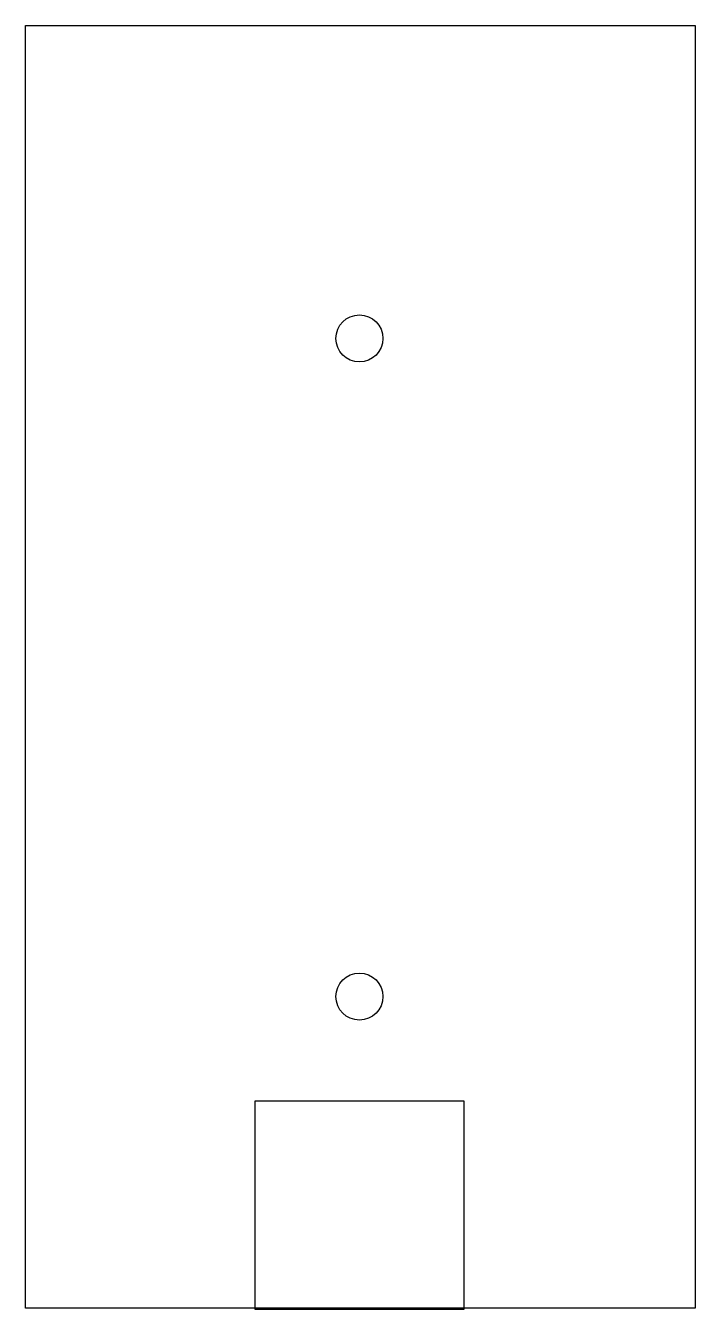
# Model space of a CAD drawing. Header units: millimetres. Extents: x -8 to 56, y -62 to 62.
import ezdxf

# ---------------------------------------------------------------- set-up
doc = ezdxf.new("R2010")
doc.units = ezdxf.units.MM
doc.layers.get('0').update_dxf_attribs({"linetype": 'CONTINUOUS'})

msp = doc.modelspace()

# ---------------------------------------------------------------- linework, layer by layer
for points in [[(-8.11, 61.56), (56.09, 61.56), (56.09, -61.44), (-8.11, -61.44)], [(33.89, -41.56), (33.89, -61.56), (13.89, -61.56), (13.89, -41.56)]]:
    msp.add_lwpolyline(points, close=True)
for centre in [(23.89, 31.56), (23.89, -31.56)]:
    msp.add_circle(centre, 2.25)

doc.saveas('drawing.dxf')
